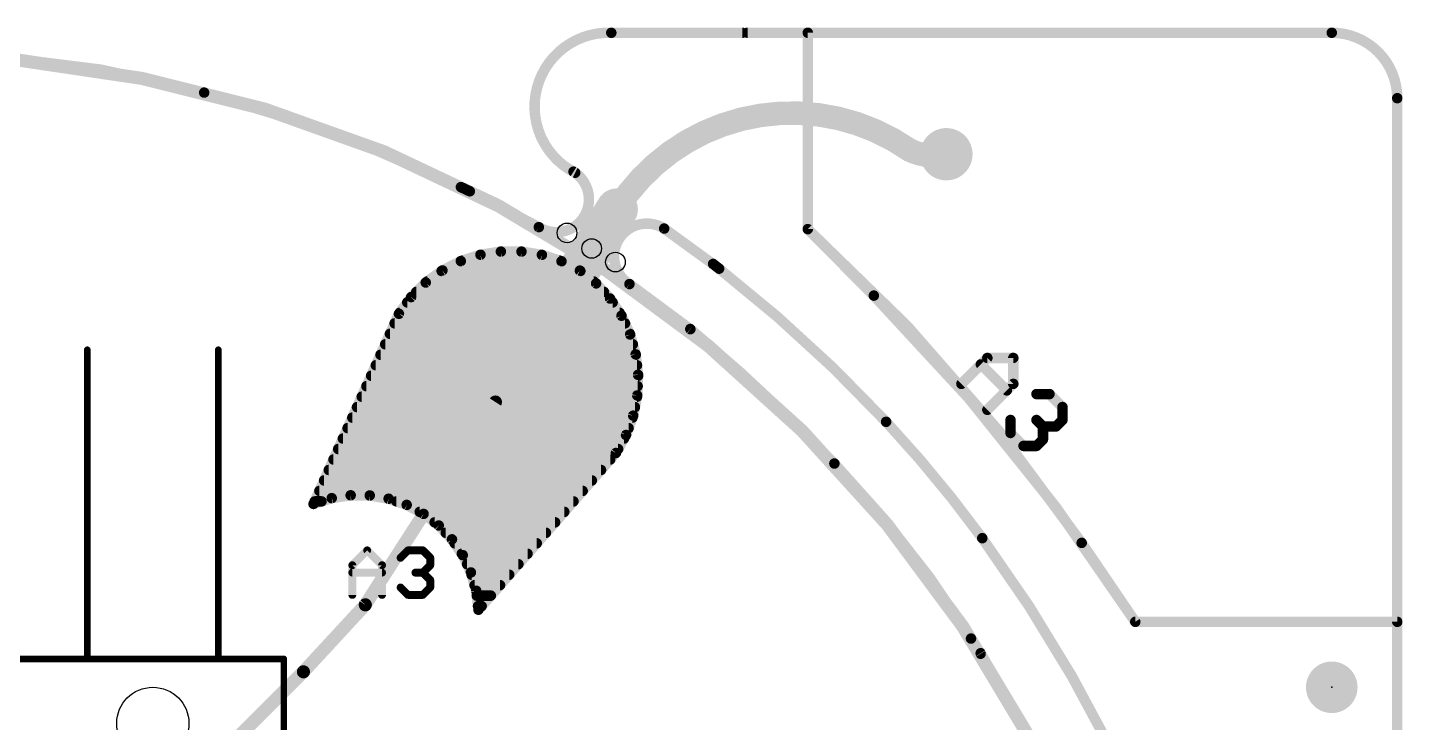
# Model space of a CAD drawing. Extents: x 0 to 107, y -24 to 80.
# Drawn here: x 33.13 to 59.79, y 66.63 to 80.11 of the extents above; entities that cross this region are included whole.
import ezdxf

# ---------------------------------------------------------------- set-up
doc = ezdxf.new("R2010")
doc.units = 0
for name, color, linetype in [('1', 12, 'CONTINUOUS'), ('16', 132, 'CONTINUOUS'), ('17', 110, 'CONTINUOUS'), ('18', 110, 'CONTINUOUS'), ('20', 53, 'CONTINUOUS'), ('21', 53, 'CONTINUOUS'), ('23', 53, 'CONTINUOUS'), ('51', 53, 'CONTINUOUS')]:
    doc.layers.add(name, color=color, linetype=linetype)

# ---------------------------------------------------------------- blocks, each defined once
blk = doc.blocks.new('ROUNDP')
at = {"const_width": 0.5}
blk.add_lwpolyline([(0, -0.25, 1), (0, 0.25, 1), (0, -0.25)], format="xyb", dxfattribs=at)
blk = doc.blocks.new('PIE')
at = {"const_width": 0.5}
blk.add_lwpolyline([(0, -0.25, 1), (0, 0.25, 1), (0, -0.25)], format="xyb", dxfattribs=at)
blk = doc.blocks.new('ROUNDV')
at = {"const_width": 0.5}
blk.add_lwpolyline([(0, -0.25, 1), (0, 0.25, 1), (0, -0.25)], format="xyb", dxfattribs=at)

msp = doc.modelspace()

# ---------------------------------------------------------------- linework, layer by layer
at = {"layer": '1'}
for points, const_width in [([(48.26, 76.2), (48.26, 80.01)], 0.2032), ([(48.26, 80.01), (58.42, 80.01)], 0.2032), ([(59.69, 78.74), (59.69, 68.58)], 0.2032), ([(43.8785, 75.4863), (44.5592, 76.5835)], 0.8128), ([(42.2039, 72.8449), (44.3459, 76.2533)], 0.4572), ([(44.3459, 76.2533), (43.8785, 75.4863)], 0.4572), ([(41.9132, 75.7025), (41.5324, 75.5793)], 0.2032), ([(42.3086, 75.7646), (41.9132, 75.7025)], 0.2032), ([(42.7088, 75.7641), (42.3086, 75.7646)], 0.2032), ([(43.104, 75.7009), (42.7088, 75.7641)], 0.2032), ([(43.4845, 75.5768), (43.104, 75.7009)], 0.2032), ([(41.1756, 75.3981), (40.8515, 75.1633)], 0.2032), ([(41.1605, 75.3872), (43.8502, 75.3872)], 0.2032), ([(41.5324, 75.5793), (41.1756, 75.3981)], 0.2032), ([(41.5666, 75.5904), (43.4427, 75.5904)], 0.2032), ([(43.8408, 75.3946), (43.4845, 75.5768)], 0.2032), ([(44.1548, 75.1465), (43.8408, 75.3946)], 0.2032), ([(40.8515, 75.1633), (40.5681, 74.8807)], 0.2032), ([(40.88, 75.184), (44.1073, 75.184)], 0.2032), ([(44.4261, 74.8522), (44.1548, 75.1465)], 0.2032), ([(40.5681, 74.8807), (40.3324, 74.5573)], 0.2032), ([(40.6684, 74.9808), (44.3075, 74.9808)], 0.2032), ([(44.648, 74.5192), (44.4261, 74.8522)], 0.2032), ([(40.3324, 74.5573), (38.6764, 70.8671)], 0.2032), ([(40.3449, 74.5744), (44.6112, 74.5744)], 0.2032), ([(40.493, 74.7776), (44.4758, 74.7776)], 0.2032), ([(40.2489, 74.3712), (44.716, 74.3712)], 0.2032), ([(44.8151, 74.1555), (44.648, 74.5192)], 0.2032), ([(40.1577, 74.168), (44.8093, 74.168)], 0.2032), ([(44.9232, 73.7702), (44.8151, 74.1555)], 0.2032), ([(39.9753, 73.7616), (44.9242, 73.7616)], 0.2032), ([(40.0665, 73.9648), (44.8686, 73.9648)], 0.2032), ([(44.9697, 73.3727), (44.9232, 73.7702)], 0.2032), ([(39.8841, 73.5584), (44.948, 73.5584)], 0.2032), ([(39.793, 73.3552), (44.969, 73.3552)], 0.2032), ([(44.9535, 72.9728), (44.9697, 73.3727)], 0.2032), ([(39.7018, 73.152), (44.9608, 73.152)], 0.2032), ([(44.875, 72.5803), (44.9535, 72.9728)], 0.2032), ([(39.5194, 72.7456), (44.908, 72.7456)], 0.2032), ([(39.6106, 72.9488), (44.9487, 72.9488)], 0.2032), ([(39.4282, 72.5424), (44.8609, 72.5424)], 0.2032), ([(44.736, 72.205), (44.875, 72.5803)], 0.2032), ([(39.337, 72.3392), (44.7856, 72.3392)], 0.2032), ([(44.54, 71.8561), (44.736, 72.205)], 0.2032), ([(39.1546, 71.9328), (44.583, 71.9328)], 0.2032), ([(39.2458, 72.136), (44.6972, 72.136)], 0.2032), ([(39.0634, 71.7296), (44.4291, 71.7296)], 0.2032), ([(41.8741, 68.8142), (44.54, 71.8561)], 0.2032), ([(38.9722, 71.5264), (44.251, 71.5264)], 0.2032), ([(38.7899, 71.12), (43.8949, 71.12)], 0.2032), ([(38.881, 71.3232), (44.0729, 71.3232)], 0.2032), ([(38.6764, 70.8671), (39.0295, 70.9802)], 0.2032), ([(38.6987, 70.9168), (38.8315, 70.9168)], 0.2032), ([(39.0295, 70.9802), (39.3961, 71.0355)], 0.2032), ([(39.3961, 71.0355), (39.7669, 71.0317)], 0.2032), ([(39.7669, 71.0317), (40.1323, 70.9688)], 0.2032), ([(40.1323, 70.9688), (40.483, 70.8485)], 0.2032), ([(40.284, 70.9168), (43.7168, 70.9168)], 0.2032), ([(40.483, 70.8485), (40.8101, 70.6738)], 0.2032), ([(40.7355, 70.7136), (43.5387, 70.7136)], 0.2032), ([(40.8101, 70.6738), (41.1051, 70.4491)], 0.2032), ([(41.0246, 70.5104), (43.3606, 70.5104)], 0.2032), ([(41.1051, 70.4491), (41.3605, 70.1804)], 0.2032), ([(41.24, 70.3072), (43.1825, 70.3072)], 0.2032), ([(41.3605, 70.1804), (41.5698, 69.8743)], 0.2032), ([(41.4127, 70.104), (43.0045, 70.104)], 0.2032), ([(54.61, 68.58), (53.5711, 70.1116)], 0.2032), ([(41.5517, 69.9008), (42.8264, 69.9008)], 0.2032), ([(41.5698, 69.8743), (41.7276, 69.5388)], 0.2032), ([(41.6529, 69.6976), (42.6483, 69.6976)], 0.2032), ([(41.7276, 69.5388), (41.8299, 69.1824)], 0.2032), ([(41.7403, 69.4944), (42.4702, 69.4944)], 0.2032), ([(41.7987, 69.2912), (42.2921, 69.2912)], 0.2032), ([(41.8299, 69.1824), (41.8741, 68.8142)], 0.2032), ([(41.8412, 69.088), (42.1141, 69.088)], 0.2032), ([(41.8656, 68.8848), (41.936, 68.8848)], 0.2032), ([(59.69, 68.58), (54.61, 68.58)], 0.2032)]:
    msp.add_lwpolyline(points, dxfattribs=dict(at, const_width=const_width))
for points, const_width in [([(48.3108, 80.01, 1), (48.2092, 80.01)], 0.1016), ([(48.26, 80.0608, 1), (48.26, 79.9592)], 0.1016), ([(59.69, 78.74, 0.4142), (58.42, 80.01)], 0.2032), ([(58.42, 80.0608, 1), (58.42, 79.9592)], 0.1016), ([(58.42, 79.9592, 1), (58.42, 80.0608)], 0.1016), ([(50.2336, 77.7342, 0.4278), (44.5592, 76.5835)], 0.4572), ([(59.7408, 78.74, 1), (59.6392, 78.74)], 0.1016), ([(59.6392, 78.74, 1), (59.7408, 78.74)], 0.1016), ([(50.2336, 77.7342, 0.1733), (50.9473, 77.6529)], 0.4572), ([(50.284, 77.8368, 1), (50.1832, 77.6316)], 0.2286), ([(50.1683, 77.6404, 1), (50.2989, 77.828)], 0.2286), ([(50.9733, 77.5416, 1), (50.9213, 77.7642)], 0.2286), ([(44.7319, 76.4764, 1), (44.3865, 76.6906)], 0.4064), ([(44.4625, 76.6444, 1), (44.6559, 76.5226)], 0.2286), ([(44.4435, 76.1938, 1), (44.2483, 76.3128)], 0.2286), ([(44.4427, 76.1925, 1), (44.2491, 76.3141)], 0.2286), ([(53.5711, 70.1116, 0.0607), (48.26, 76.2)], 0.2032), ([(48.294, 76.2378, 1), (48.226, 76.1622)], 0.1016), ([(48.2092, 76.2, 1), (48.3108, 76.2)], 0.1016), ([(41.9053, 75.7527, 1), (41.9211, 75.6523)], 0.1016), ([(41.9289, 75.6542, 1), (41.8976, 75.7508)], 0.1016), ([(42.3087, 75.8154, 1), (42.3085, 75.7138)], 0.1016), ([(42.3165, 75.7144, 1), (42.3007, 75.8148)], 0.1016), ([(42.7168, 75.8142, 1), (42.7008, 75.7139)], 0.1016), ([(42.7087, 75.7133, 1), (42.7089, 75.8149)], 0.1016), ([(43.1198, 75.7492, 1), (43.0882, 75.6526)], 0.1016), ([(43.096, 75.6508, 1), (43.112, 75.7511)], 0.1016), ([(43.7058, 75.5934, 1), (44.0512, 75.3792)], 0.4064), ([(41.1605, 75.438, 1), (41.1605, 75.3364)], 0.1016), ([(41.1526, 75.4434, 1), (41.1986, 75.3528)], 0.1016), ([(41.2054, 75.357, 1), (41.1458, 75.4393)], 0.1016), ([(41.5168, 75.6277, 1), (41.5481, 75.531)], 0.1016), ([(41.5554, 75.534, 1), (41.5094, 75.6246)], 0.1016), ([(41.5666, 75.6412, 1), (41.5666, 75.5396)], 0.1016), ([(43.5076, 75.622, 1), (43.4613, 75.5315)], 0.1016), ([(43.4427, 75.5396, 1), (43.4427, 75.6412)], 0.1016), ([(43.4687, 75.5285, 1), (43.5002, 75.6251)], 0.1016), ([(43.7809, 75.5458, 1), (43.9761, 75.4268)], 0.2286), ([(43.8723, 75.4345, 1), (43.8093, 75.3548)], 0.1016), ([(43.8177, 75.3494, 1), (43.8639, 75.4399)], 0.1016), ([(43.8502, 75.3364, 1), (43.8502, 75.438)], 0.1016), ([(40.8217, 75.2045, 1), (40.8813, 75.1222)], 0.1016), ([(40.8874, 75.1274, 1), (40.8156, 75.1993)], 0.1016), ([(40.88, 75.2348, 1), (40.88, 75.1332)], 0.1016), ([(44.1921, 75.1809, 1), (44.1174, 75.112)], 0.1016), ([(44.1073, 75.1332, 1), (44.1073, 75.2348)], 0.1016), ([(44.1233, 75.1066, 1), (44.1863, 75.1863)], 0.1016), ([(40.5322, 74.9167, 1), (40.604, 74.8448)], 0.1016), ([(40.6092, 74.8508, 1), (40.5271, 74.9107)], 0.1016), ([(40.6684, 75.0316, 1), (40.6684, 74.93)], 0.1016), ([(44.3075, 74.93, 1), (44.3075, 75.0316)], 0.1016), ([(44.4683, 74.8804, 1), (44.3838, 74.824)], 0.1016), ([(44.3887, 74.8178, 1), (44.4634, 74.8866)], 0.1016), ([(40.3788, 74.5365, 1), (40.2861, 74.5781)], 0.1016), ([(40.3449, 74.6252, 1), (40.3449, 74.5236)], 0.1016), ([(40.493, 74.8284, 1), (40.493, 74.7268)], 0.1016), ([(44.4758, 74.7268, 1), (44.4758, 74.8284)], 0.1016), ([(44.6112, 74.5236, 1), (44.6112, 74.6252)], 0.1016), ([(40.2489, 74.422, 1), (40.2489, 74.3204)], 0.1016), ([(40.2914, 74.5872, 1), (40.3735, 74.5274)], 0.1016), ([(44.6941, 74.5404, 1), (44.6018, 74.4979)], 0.1016), ([(44.6057, 74.491, 1), (44.6903, 74.5473)], 0.1016), ([(44.716, 74.3204, 1), (44.716, 74.422)], 0.1016), ([(40.1577, 74.2188, 1), (40.1577, 74.1172)], 0.1016), ([(44.864, 74.1692, 1), (44.7662, 74.1418)], 0.1016), ([(44.7689, 74.1343, 1), (44.8612, 74.1767)], 0.1016), ([(44.8093, 74.1172, 1), (44.8093, 74.2188)], 0.1016), ([(39.9753, 73.8124, 1), (39.9753, 73.7108)], 0.1016), ([(40.0665, 74.0156, 1), (40.0665, 73.914)], 0.1016), ([(44.8686, 73.914, 1), (44.8686, 74.0156)], 0.1016), ([(44.9737, 73.7761, 1), (44.8728, 73.7643)], 0.1016), ([(44.9242, 73.7108, 1), (44.9242, 73.8124)], 0.1016), ([(39.8841, 73.6092, 1), (39.8841, 73.5076)], 0.1016), ([(44.8743, 73.7564, 1), (44.9721, 73.7839)], 0.1016), ([(44.948, 73.5076, 1), (44.948, 73.6092)], 0.1016), ([(39.793, 73.406, 1), (39.793, 73.3044)], 0.1016), ([(45.0205, 73.3706, 1), (44.919, 73.3747)], 0.1016), ([(44.9193, 73.3668, 1), (45.0202, 73.3786)], 0.1016), ([(44.969, 73.3044, 1), (44.969, 73.406)], 0.1016), ([(39.7018, 73.2028, 1), (39.7018, 73.1012)], 0.1016), ([(45.0033, 72.9628, 1), (44.9037, 72.9827)], 0.1016), ([(44.9608, 73.1012, 1), (44.9608, 73.2028)], 0.1016), ([(39.5194, 72.7964, 1), (39.5194, 72.6948)], 0.1016), ([(39.6106, 72.9996, 1), (39.6106, 72.898)], 0.1016), ([(42.1071, 72.9057, 1), (42.3007, 72.784)], 0.2286), ([(44.9028, 72.9748, 1), (45.0043, 72.9707)], 0.1016), ([(44.908, 72.6948, 1), (44.908, 72.7964)], 0.1016), ([(44.9487, 72.898, 1), (44.9487, 72.9996)], 0.1016), ([(39.4282, 72.5932, 1), (39.4282, 72.4916)], 0.1016), ([(44.8251, 72.5903, 1), (44.9248, 72.5704)], 0.1016), ([(44.9226, 72.5627, 1), (44.8273, 72.598)], 0.1016), ([(44.8609, 72.4916, 1), (44.8609, 72.5932)], 0.1016), ([(39.337, 72.39, 1), (39.337, 72.2884)], 0.1016), ([(44.6883, 72.2227, 1), (44.7836, 72.1874)], 0.1016), ([(44.7803, 72.1802, 1), (44.6917, 72.2299)], 0.1016), ([(44.7856, 72.2884, 1), (44.7856, 72.39)], 0.1016), ([(39.1546, 71.9836, 1), (39.1546, 71.882)], 0.1016), ([(39.2458, 72.1868, 1), (39.2458, 72.0852)], 0.1016), ([(44.583, 71.882, 1), (44.583, 71.9836)], 0.1016), ([(44.6972, 72.0852, 1), (44.6972, 72.1868)], 0.1016), ([(39.0634, 71.7804, 1), (39.0634, 71.6788)], 0.1016), ([(44.4291, 71.6788, 1), (44.4291, 71.7804)], 0.1016), ([(44.4957, 71.881, 1), (44.5843, 71.8312)], 0.1016), ([(44.5782, 71.8226, 1), (44.5018, 71.8896)], 0.1016), ([(38.9722, 71.5772, 1), (38.9722, 71.4756)], 0.1016), ([(44.251, 71.4756, 1), (44.251, 71.5772)], 0.1016), ([(38.7899, 71.1708, 1), (38.7899, 71.0692)], 0.1016), ([(38.881, 71.374, 1), (38.881, 71.2724)], 0.1016), ([(43.8949, 71.0692, 1), (43.8949, 71.1708)], 0.1016), ([(44.0729, 71.2724, 1), (44.0729, 71.374)], 0.1016), ([(38.63, 70.8879, 1), (38.7227, 70.8463)], 0.1016), ([(38.6609, 70.9155, 1), (38.6919, 70.8187)], 0.1016), ([(38.6987, 70.9676, 1), (38.6987, 70.866)], 0.1016), ([(38.8315, 70.866, 1), (38.8315, 70.9676)], 0.1016), ([(39.0219, 71.0304, 1), (39.0371, 70.93)], 0.1016), ([(39.045, 70.9318, 1), (39.014, 71.0286)], 0.1016), ([(39.3966, 71.0863, 1), (39.3956, 70.9847)], 0.1016), ([(39.4037, 70.9853, 1), (39.3885, 71.0858)], 0.1016), ([(39.7755, 71.0818, 1), (39.7583, 70.9817)], 0.1016), ([(39.7664, 70.9809, 1), (39.7674, 71.0825)], 0.1016), ([(40.1488, 71.0169, 1), (40.1158, 70.9208)], 0.1016), ([(40.1237, 70.9188, 1), (40.1409, 71.0189)], 0.1016), ([(40.284, 70.9676, 1), (40.284, 70.866)], 0.1016), ([(40.507, 70.8933, 1), (40.4591, 70.8037)], 0.1016), ([(40.4665, 70.8004, 1), (40.4995, 70.8965)], 0.1016), ([(43.7168, 70.866, 1), (43.7168, 70.9676)], 0.1016), ([(40.7355, 70.7644, 1), (40.7355, 70.6628)], 0.1016), ([(40.8409, 70.7142, 1), (40.7793, 70.6333)], 0.1016), ([(40.7861, 70.629, 1), (40.834, 70.7186)], 0.1016), ([(43.5387, 70.6628, 1), (43.5387, 70.7644)], 0.1016), ([(41.0246, 70.5612, 1), (41.0246, 70.4596)], 0.1016), ([(41.1419, 70.4841, 1), (41.0683, 70.4141)], 0.1016), ([(41.0743, 70.4087, 1), (41.1359, 70.4896)], 0.1016), ([(41.24, 70.358, 1), (41.24, 70.2564)], 0.1016), ([(43.1825, 70.2564, 1), (43.1825, 70.358)], 0.1016), ([(43.3606, 70.4596, 1), (43.3606, 70.5612)], 0.1016), ([(41.4024, 70.209, 1), (41.3186, 70.1517)], 0.1016), ([(41.3237, 70.1454, 1), (41.3973, 70.2153)], 0.1016), ([(41.4127, 70.1548, 1), (41.4127, 70.0532)], 0.1016), ([(43.0045, 70.0532, 1), (43.0045, 70.1548)], 0.1016), ([(53.6131, 70.1401, 1), (53.5291, 70.0831)], 0.1016), ([(53.5291, 70.0831, 1), (53.6131, 70.1401)], 0.1016), ([(41.5517, 69.9516, 1), (41.5517, 69.85)], 0.1016), ([(41.6158, 69.8959, 1), (41.5238, 69.8527)], 0.1016), ([(41.5279, 69.8456, 1), (41.6117, 69.903)], 0.1016), ([(42.8264, 69.85, 1), (42.8264, 69.9516)], 0.1016), ([(41.6529, 69.7484, 1), (41.6529, 69.6468)], 0.1016), ([(41.7764, 69.5528, 1), (41.6788, 69.5247)], 0.1016), ([(41.6817, 69.5171, 1), (41.7736, 69.5604)], 0.1016), ([(41.7403, 69.5452, 1), (41.7403, 69.4436)], 0.1016), ([(42.4702, 69.4436, 1), (42.4702, 69.5452)], 0.1016), ([(42.6483, 69.6468, 1), (42.6483, 69.7484)], 0.1016), ([(41.7987, 69.342, 1), (41.7987, 69.2404)], 0.1016), ([(42.2921, 69.2404, 1), (42.2921, 69.342)], 0.1016), ([(41.8804, 69.1884, 1), (41.7795, 69.1763)], 0.1016), ([(41.7811, 69.1683, 1), (41.8788, 69.1964)], 0.1016), ([(41.8412, 69.1388, 1), (41.8412, 69.0372)], 0.1016), ([(42.1141, 69.0372, 1), (42.1141, 69.1388)], 0.1016), ([(41.8656, 68.9356, 1), (41.8656, 68.834)], 0.1016), ([(41.8359, 68.8477, 1), (41.9123, 68.7807)], 0.1016), ([(41.8237, 68.8082, 1), (41.9245, 68.8203)], 0.1016), ([(41.936, 68.834, 1), (41.936, 68.9356)], 0.1016), ([(54.61, 68.6308, 1), (54.61, 68.5292)], 0.1016), ([(54.568, 68.5515, 1), (54.652, 68.6085)], 0.1016), ([(59.6392, 68.58, 1), (59.7408, 68.58)], 0.1016), ([(59.69, 68.5292, 1), (59.69, 68.6308)], 0.1016)]:
    msp.add_lwpolyline(points, format="xyb", dxfattribs=dict(at, const_width=const_width))
at = {"layer": '16'}
for points, const_width in [([(48.26, 80.01), (48.26, 76.2)], 0.2032), ([(58.42, 80.01), (48.26, 80.01)], 0.2032), ([(59.69, 68.58), (59.69, 78.74)], 0.2032), ([(48.26, 76.2), (49.5402, 74.9097)], 0.2032), ([(41.5324, 75.5794), (41.9132, 75.7025)], 0.2032), ([(41.9132, 75.7025), (42.3086, 75.7646)], 0.2032), ([(42.3086, 75.7646), (42.7088, 75.7641)], 0.2032), ([(42.7088, 75.7641), (43.104, 75.701)], 0.2032), ([(43.104, 75.701), (43.4845, 75.5768)], 0.2032), ([(40.8515, 75.1634), (41.1756, 75.3982)], 0.2032), ([(41.1604, 75.3872), (43.8502, 75.3872)], 0.2032), ([(41.1756, 75.3982), (41.5324, 75.5794)], 0.2032), ([(41.5665, 75.5904), (43.4428, 75.5904)], 0.2032), ([(43.4845, 75.5768), (43.8408, 75.3946)], 0.2032), ([(43.8408, 75.3946), (44.1548, 75.1464)], 0.2032), ([(40.5681, 74.8808), (40.8515, 75.1634)], 0.2032), ([(40.88, 75.184), (44.1073, 75.184)], 0.2032), ([(44.1548, 75.1464), (44.426, 74.8522)], 0.2032), ([(40.3324, 74.5573), (40.5681, 74.8808)], 0.2032), ([(40.6684, 74.9808), (44.3075, 74.9808)], 0.2032), ([(44.426, 74.8522), (44.648, 74.5191)], 0.2032), ([(38.6764, 70.8671), (40.3324, 74.5573)], 0.2032), ([(40.3449, 74.5744), (44.6111, 74.5744)], 0.2032), ([(40.4929, 74.7776), (44.4757, 74.7776)], 0.2032), ([(40.2489, 74.3712), (44.7159, 74.3712)], 0.2032), ([(44.648, 74.5191), (44.815, 74.1555)], 0.2032), ([(40.1577, 74.168), (44.8093, 74.168)], 0.2032), ([(44.815, 74.1555), (44.9232, 73.7702)], 0.2032), ([(39.9753, 73.7616), (44.9242, 73.7616)], 0.2032), ([(40.0665, 73.9648), (44.8685, 73.9648)], 0.2032), ([(44.9232, 73.7702), (44.9697, 73.3727)], 0.2032), ([(39.8841, 73.5584), (44.948, 73.5584)], 0.2032), ([(39.7929, 73.3552), (44.969, 73.3552)], 0.2032), ([(44.9697, 73.3727), (44.9535, 72.9728)], 0.2032), ([(39.7018, 73.152), (44.9608, 73.152)], 0.2032), ([(44.9535, 72.9728), (44.8749, 72.5804)], 0.2032), ([(39.5194, 72.7456), (44.908, 72.7456)], 0.2032), ([(39.6106, 72.9488), (44.9487, 72.9488)], 0.2032), ([(39.6801, 68.9101), (42.2039, 72.8449)], 0.254), ([(39.4282, 72.5424), (44.8609, 72.5424)], 0.2032), ([(44.8749, 72.5804), (44.7359, 72.205)], 0.2032), ([(39.337, 72.3392), (44.7856, 72.3392)], 0.2032), ([(44.7359, 72.205), (44.54, 71.8561)], 0.2032), ([(39.1546, 71.9328), (44.583, 71.9328)], 0.2032), ([(39.2458, 72.136), (44.6972, 72.136)], 0.2032), ([(39.0634, 71.7296), (44.4291, 71.7296)], 0.2032), ([(44.54, 71.8561), (41.8741, 68.8142)], 0.2032), ([(38.9722, 71.5264), (44.251, 71.5264)], 0.2032), ([(38.7899, 71.12), (43.8949, 71.12)], 0.2032), ([(38.881, 71.3232), (44.0729, 71.3232)], 0.2032), ([(39.0295, 70.9802), (38.6764, 70.8671)], 0.2032), ([(38.6987, 70.9168), (38.8315, 70.9168)], 0.2032), ([(39.3961, 71.0355), (39.0295, 70.9802)], 0.2032), ([(39.7669, 71.0317), (39.3961, 71.0355)], 0.2032), ([(40.1323, 70.9688), (39.7669, 71.0317)], 0.2032), ([(40.483, 70.8485), (40.1323, 70.9688)], 0.2032), ([(40.284, 70.9168), (43.7168, 70.9168)], 0.2032), ([(40.8101, 70.6738), (40.483, 70.8485)], 0.2032), ([(40.7355, 70.7136), (43.5387, 70.7136)], 0.2032), ([(41.1051, 70.4491), (40.8101, 70.6738)], 0.2032), ([(41.0246, 70.5104), (43.3606, 70.5104)], 0.2032), ([(41.3605, 70.1804), (41.1051, 70.4491)], 0.2032), ([(41.24, 70.3072), (43.1825, 70.3072)], 0.2032), ([(41.5698, 69.8743), (41.3605, 70.1804)], 0.2032), ([(41.4127, 70.104), (43.0045, 70.104)], 0.2032), ([(41.5517, 69.9008), (42.8264, 69.9008)], 0.2032), ([(41.7276, 69.5388), (41.5698, 69.8743)], 0.2032), ([(41.6529, 69.6976), (42.6483, 69.6976)], 0.2032), ([(41.8299, 69.1824), (41.7276, 69.5388)], 0.2032), ([(41.7403, 69.4944), (42.4702, 69.4944)], 0.2032), ([(41.7987, 69.2912), (42.2921, 69.2912)], 0.2032), ([(41.8741, 68.8142), (41.8299, 69.1824)], 0.2032), ([(41.8413, 69.088), (42.1141, 69.088)], 0.2032), ([(38.48, 67.6101), (39.6801, 68.9101)], 0.254), ([(41.8656, 68.8848), (41.936, 68.8848)], 0.2032), ([(54.61, 68.58), (59.69, 68.58)], 0.2032), ([(35.4801, 64.6101), (38.48, 67.6101)], 0.254)]:
    msp.add_lwpolyline(points, dxfattribs=dict(at, const_width=const_width))
for points, const_width in [([(48.3108, 80.01, 1), (48.2092, 80.01)], 0.1016), ([(48.26, 80.0608, 1), (48.26, 79.9592)], 0.1016), ([(59.69, 78.74, 0.4142), (58.42, 80.01)], 0.2032), ([(58.42, 80.0608, 1), (58.42, 79.9592)], 0.1016), ([(58.42, 79.9592, 1), (58.42, 80.0608)], 0.1016), ([(55.4737, 54.6101, 0.4142), (30.48, 79.6037)], 0.254), ([(59.7408, 78.74, 1), (59.6392, 78.74)], 0.1016), ([(59.6392, 78.74, 1), (59.7408, 78.74)], 0.1016), ([(48.2961, 76.2358, 1), (48.2239, 76.1642)], 0.1016), ([(48.2092, 76.2, 1), (48.3108, 76.2)], 0.1016), ([(41.9053, 75.7527, 1), (41.9211, 75.6524)], 0.1016), ([(41.9288, 75.6542, 1), (41.8976, 75.7509)], 0.1016), ([(42.3086, 75.8154, 1), (42.3085, 75.7138)], 0.1016), ([(42.3165, 75.7144, 1), (42.3007, 75.8148)], 0.1016), ([(42.7168, 75.8143, 1), (42.7008, 75.7139)], 0.1016), ([(42.7087, 75.7133, 1), (42.7089, 75.8149)], 0.1016), ([(43.1198, 75.7493, 1), (43.0882, 75.6527)], 0.1016), ([(43.096, 75.6508, 1), (43.112, 75.7511)], 0.1016), ([(41.1604, 75.438, 1), (41.1604, 75.3364)], 0.1016), ([(41.1526, 75.4435, 1), (41.1986, 75.3529)], 0.1016), ([(41.2054, 75.357, 1), (41.1458, 75.4393)], 0.1016), ([(41.5168, 75.6277, 1), (41.5481, 75.531)], 0.1016), ([(41.5554, 75.5341, 1), (41.5094, 75.6247)], 0.1016), ([(41.5665, 75.6412, 1), (41.5665, 75.5396)], 0.1016), ([(43.5076, 75.622, 1), (43.4613, 75.5316)], 0.1016), ([(43.4428, 75.5396, 1), (43.4428, 75.6412)], 0.1016), ([(43.4687, 75.5285, 1), (43.5002, 75.6251)], 0.1016), ([(43.8723, 75.4345, 1), (43.8093, 75.3548)], 0.1016), ([(43.8177, 75.3494, 1), (43.8639, 75.4399)], 0.1016), ([(43.8502, 75.3364, 1), (43.8502, 75.438)], 0.1016), ([(40.8217, 75.2045, 1), (40.8813, 75.1222)], 0.1016), ([(40.8874, 75.1274, 1), (40.8156, 75.1993)], 0.1016), ([(40.88, 75.2348, 1), (40.88, 75.1332)], 0.1016), ([(44.1921, 75.1809, 1), (44.1174, 75.112)], 0.1016), ([(44.1073, 75.1332, 1), (44.1073, 75.2348)], 0.1016), ([(44.1233, 75.1066, 1), (44.1863, 75.1863)], 0.1016), ([(40.5322, 74.9167, 1), (40.604, 74.8448)], 0.1016), ([(40.6092, 74.8508, 1), (40.527, 74.9107)], 0.1016), ([(40.6684, 75.0316, 1), (40.6684, 74.93)], 0.1016), ([(44.3075, 74.93, 1), (44.3075, 75.0316)], 0.1016), ([(44.4683, 74.8804, 1), (44.3838, 74.824)], 0.1016), ([(44.3887, 74.8178, 1), (44.4634, 74.8866)], 0.1016), ([(54.61, 68.58, 0.0531), (49.5402, 74.9097)], 0.2032), ([(49.5763, 74.9455, 1), (49.5041, 74.8739)], 0.1016), ([(49.5041, 74.8739, 1), (49.5763, 74.9455)], 0.1016), ([(40.3788, 74.5365, 1), (40.2861, 74.5781)], 0.1016), ([(40.3449, 74.6252, 1), (40.3449, 74.5236)], 0.1016), ([(40.4929, 74.8284, 1), (40.4929, 74.7268)], 0.1016), ([(44.4757, 74.7268, 1), (44.4757, 74.8284)], 0.1016), ([(44.6111, 74.5236, 1), (44.6111, 74.6252)], 0.1016), ([(40.2489, 74.422, 1), (40.2489, 74.3204)], 0.1016), ([(40.2914, 74.5872, 1), (40.3735, 74.5274)], 0.1016), ([(44.6941, 74.5403, 1), (44.6018, 74.4979)], 0.1016), ([(44.6057, 74.491, 1), (44.6902, 74.5473)], 0.1016), ([(44.7159, 74.3204, 1), (44.7159, 74.422)], 0.1016), ([(40.1577, 74.2188, 1), (40.1577, 74.1172)], 0.1016), ([(44.8639, 74.1692, 1), (44.7661, 74.1417)], 0.1016), ([(44.7689, 74.1343, 1), (44.8612, 74.1767)], 0.1016), ([(44.8093, 74.1172, 1), (44.8093, 74.2188)], 0.1016), ([(39.9753, 73.8124, 1), (39.9753, 73.7108)], 0.1016), ([(40.0665, 74.0156, 1), (40.0665, 73.914)], 0.1016), ([(44.8685, 73.914, 1), (44.8685, 74.0156)], 0.1016), ([(44.9736, 73.7761, 1), (44.8727, 73.7642)], 0.1016), ([(44.9242, 73.7108, 1), (44.9242, 73.8124)], 0.1016), ([(39.8841, 73.6092, 1), (39.8841, 73.5076)], 0.1016), ([(44.8743, 73.7564, 1), (44.9721, 73.7839)], 0.1016), ([(44.948, 73.5076, 1), (44.948, 73.6092)], 0.1016), ([(39.7929, 73.406, 1), (39.7929, 73.3044)], 0.1016), ([(45.0205, 73.3706, 1), (44.9189, 73.3747)], 0.1016), ([(44.9192, 73.3667, 1), (45.0202, 73.3786)], 0.1016), ([(44.969, 73.3044, 1), (44.969, 73.406)], 0.1016), ([(39.7018, 73.2028, 1), (39.7018, 73.1012)], 0.1016), ([(45.0033, 72.9628, 1), (44.9037, 72.9827)], 0.1016), ([(44.9608, 73.1012, 1), (44.9608, 73.2028)], 0.1016), ([(39.5194, 72.7964, 1), (39.5194, 72.6948)], 0.1016), ([(39.6106, 72.9996, 1), (39.6106, 72.898)], 0.1016), ([(42.2573, 72.8106, 1), (42.1504, 72.8791)], 0.127), ([(44.9027, 72.9748, 1), (45.0042, 72.9707)], 0.1016), ([(44.908, 72.6948, 1), (44.908, 72.7964)], 0.1016), ([(44.9487, 72.898, 1), (44.9487, 72.9996)], 0.1016), ([(39.4282, 72.5932, 1), (39.4282, 72.4916)], 0.1016), ([(44.8251, 72.5903, 1), (44.9247, 72.5704)], 0.1016), ([(44.9226, 72.5627, 1), (44.8273, 72.598)], 0.1016), ([(44.8609, 72.4916, 1), (44.8609, 72.5932)], 0.1016), ([(39.337, 72.39, 1), (39.337, 72.2884)], 0.1016), ([(44.6883, 72.2227, 1), (44.7836, 72.1874)], 0.1016), ([(44.7802, 72.1802, 1), (44.6917, 72.2299)], 0.1016), ([(44.7856, 72.2884, 1), (44.7856, 72.39)], 0.1016), ([(39.1546, 71.9836, 1), (39.1546, 71.882)], 0.1016), ([(39.2458, 72.1868, 1), (39.2458, 72.0852)], 0.1016), ([(44.583, 71.882, 1), (44.583, 71.9836)], 0.1016), ([(44.6972, 72.0852, 1), (44.6972, 72.1868)], 0.1016), ([(39.0634, 71.7804, 1), (39.0634, 71.6788)], 0.1016), ([(44.4291, 71.6788, 1), (44.4291, 71.7804)], 0.1016), ([(44.4957, 71.881, 1), (44.5843, 71.8312)], 0.1016), ([(44.5782, 71.8226, 1), (44.5018, 71.8896)], 0.1016), ([(38.9722, 71.5772, 1), (38.9722, 71.4756)], 0.1016), ([(44.251, 71.4756, 1), (44.251, 71.5772)], 0.1016), ([(38.7899, 71.1708, 1), (38.7899, 71.0692)], 0.1016), ([(38.881, 71.374, 1), (38.881, 71.2724)], 0.1016), ([(43.8949, 71.0692, 1), (43.8949, 71.1708)], 0.1016), ([(44.0729, 71.2724, 1), (44.0729, 71.374)], 0.1016), ([(38.63, 70.8879, 1), (38.7227, 70.8463)], 0.1016), ([(38.6609, 70.9155, 1), (38.6919, 70.8187)], 0.1016), ([(38.6987, 70.9676, 1), (38.6987, 70.866)], 0.1016), ([(38.8315, 70.866, 1), (38.8315, 70.9676)], 0.1016), ([(39.0219, 71.0304, 1), (39.0371, 70.93)], 0.1016), ([(39.045, 70.9318, 1), (39.014, 71.0286)], 0.1016), ([(39.3966, 71.0863, 1), (39.3956, 70.9847)], 0.1016), ([(39.4037, 70.9853, 1), (39.3885, 71.0858)], 0.1016), ([(39.7755, 71.0818, 1), (39.7583, 70.9817)], 0.1016), ([(39.7664, 70.9809, 1), (39.7674, 71.0825)], 0.1016), ([(40.1488, 71.0169, 1), (40.1158, 70.9208)], 0.1016), ([(40.1237, 70.9188, 1), (40.1409, 71.0189)], 0.1016), ([(40.284, 70.9676, 1), (40.284, 70.866)], 0.1016), ([(40.507, 70.8933, 1), (40.4591, 70.8037)], 0.1016), ([(40.4665, 70.8004, 1), (40.4995, 70.8965)], 0.1016), ([(43.7168, 70.866, 1), (43.7168, 70.9676)], 0.1016), ([(40.7355, 70.7644, 1), (40.7355, 70.6628)], 0.1016), ([(40.8409, 70.7142, 1), (40.7793, 70.6333)], 0.1016), ([(40.7861, 70.629, 1), (40.834, 70.7186)], 0.1016), ([(43.5387, 70.6628, 1), (43.5387, 70.7644)], 0.1016), ([(41.0246, 70.5612, 1), (41.0246, 70.4596)], 0.1016), ([(41.1419, 70.4841, 1), (41.0683, 70.4141)], 0.1016), ([(41.0743, 70.4087, 1), (41.1359, 70.4896)], 0.1016), ([(41.24, 70.358, 1), (41.24, 70.2564)], 0.1016), ([(43.1825, 70.2564, 1), (43.1825, 70.358)], 0.1016), ([(43.3606, 70.4596, 1), (43.3606, 70.5612)], 0.1016), ([(41.4024, 70.209, 1), (41.3186, 70.1517)], 0.1016), ([(41.3237, 70.1454, 1), (41.3973, 70.2153)], 0.1016), ([(41.4127, 70.1548, 1), (41.4127, 70.0532)], 0.1016), ([(43.0045, 70.0532, 1), (43.0045, 70.1548)], 0.1016), ([(41.5517, 69.9516, 1), (41.5517, 69.85)], 0.1016), ([(41.6158, 69.8959, 1), (41.5238, 69.8527)], 0.1016), ([(41.5279, 69.8456, 1), (41.6117, 69.903)], 0.1016), ([(42.8264, 69.85, 1), (42.8264, 69.9516)], 0.1016), ([(41.6529, 69.7484, 1), (41.6529, 69.6468)], 0.1016), ([(41.7764, 69.5528, 1), (41.6788, 69.5247)], 0.1016), ([(41.6817, 69.5171, 1), (41.7736, 69.5604)], 0.1016), ([(41.7403, 69.5452, 1), (41.7403, 69.4436)], 0.1016), ([(42.4702, 69.4436, 1), (42.4702, 69.5452)], 0.1016), ([(42.6483, 69.6468, 1), (42.6483, 69.7484)], 0.1016), ([(41.7987, 69.342, 1), (41.7987, 69.2404)], 0.1016), ([(42.2921, 69.2404, 1), (42.2921, 69.342)], 0.1016), ([(41.8804, 69.1884, 1), (41.7795, 69.1763)], 0.1016), ([(41.7811, 69.1683, 1), (41.8788, 69.1964)], 0.1016), ([(41.8413, 69.1388, 1), (41.8413, 69.0372)], 0.1016), ([(42.1141, 69.0372, 1), (42.1141, 69.1388)], 0.1016), ([(39.6267, 68.9444, 1), (39.7335, 68.8758)], 0.127), ([(39.7268, 68.867, 1), (39.6334, 68.9532)], 0.127), ([(41.8656, 68.9356, 1), (41.8656, 68.834)], 0.1016), ([(41.8359, 68.8477, 1), (41.9123, 68.7807)], 0.1016), ([(41.8237, 68.8082, 1), (41.9245, 68.8203)], 0.1016), ([(41.936, 68.834, 1), (41.936, 68.9356)], 0.1016), ([(54.61, 68.6308, 1), (54.61, 68.5292)], 0.1016), ([(54.5672, 68.5526, 1), (54.6528, 68.6074)], 0.1016), ([(59.6392, 68.58, 1), (59.7408, 68.58)], 0.1016), ([(59.69, 68.5292, 1), (59.69, 68.6308)], 0.1016), ([(38.5249, 67.5652, 1), (38.4351, 67.655)], 0.127), ([(38.4333, 67.6532, 1), (38.5267, 67.567)], 0.127)]:
    msp.add_lwpolyline(points, format="xyb", dxfattribs=dict(at, const_width=const_width))
at = {"layer": '20'}
for points, const_width in [([(44.45, 80.01, 0.8042), (43.749, 77.2948)], 0.2032), ([(44.45, 80.0608, 1), (44.45, 79.9592)], 0.1016), ([(44.4481, 79.9592, 1), (44.4519, 80.0608)], 0.1016), ([(46.99, 79.9592, 1), (46.99, 80.0608)], 0.1016), ([(47.0916, 80.0608, 1), (47.0916, 79.9592)], 0.1016), ([(59.69, 78.74, 0.4142), (58.42, 80.01)], 0.2032), ([(58.42, 80.0608, 1), (58.42, 79.9592)], 0.1016), ([(58.42, 79.9592, 1), (58.42, 80.0608)], 0.1016), ([(36.5557, 78.8492, 0.0714), (30.4571, 79.6087)], 0.2032), ([(41.5341, 77.0153, 0.0433), (36.5557, 78.8492)], 0.2032), ([(36.5691, 78.8982, 1), (36.5423, 78.8002)], 0.1016), ([(36.5423, 78.8002, 1), (36.5691, 78.8982)], 0.1016), ([(59.7408, 78.74, 1), (59.6392, 78.74)], 0.1016), ([(59.6392, 78.74, 1), (59.7408, 78.74)], 0.1016), ([(43.045, 76.2378, 1), (43.718, 77.3148)], 0.2032), ([(43.7449, 77.3579, 1), (43.6911, 77.2717)], 0.1016), ([(43.726, 77.2495, 1), (43.772, 77.3401)], 0.1016), ([(41.5557, 77.0613, 1), (41.5125, 76.9693)], 0.1016), ([(41.5125, 76.9693, 1), (41.5557, 77.0613)], 0.1016), ([(41.7128, 76.9892, 1), (41.6658, 76.899)], 0.1016), ([(41.6852, 76.8881, 1), (41.7284, 76.9801)], 0.1016), ([(43.0719, 76.2809, 1), (43.0181, 76.1947)], 0.1016), ([(43.0215, 76.1927, 1), (43.0685, 76.2829)], 0.1016), ([(45.4752, 76.2109, 1.0001), (44.8021, 75.1338)], 0.2032), ([(45.5051, 76.252, 1), (45.4453, 76.1698)], 0.1016), ([(45.4483, 76.1678, 1), (45.5021, 76.254)], 0.1016), ([(46.4549, 75.5644, 1), (46.3923, 75.4844)], 0.1016), ([(46.3816, 75.4883, 1), (46.4414, 75.5705)], 0.1016), ([(49.7789, 72.4611, 0.039), (46.5404, 75.4329)], 0.2032), ([(46.5717, 75.4729, 1), (46.5091, 75.3929)], 0.1016), ([(46.5091, 75.3929, 1), (46.5717, 75.4729)], 0.1016), ([(44.8324, 75.1746, 1), (44.7718, 75.093)], 0.1016), ([(44.7752, 75.0907, 1), (44.829, 75.1769)], 0.1016), ([(48.7756, 71.6509, 0.028), (45.9816, 74.262)], 0.2032), ([(46.0142, 74.301, 1), (45.949, 74.223)], 0.1016), ([(45.9529, 74.2172, 1), (46.0135, 74.2988)], 0.1016), ([(51.6433, 70.2031, 0.0301), (49.7789, 72.4611)], 0.2032), ([(49.8161, 72.4957, 1), (49.7417, 72.4265)], 0.1016), ([(49.7417, 72.4265, 1), (49.8161, 72.4957)], 0.1016), ([(51.4248, 68.2549, 0.0504), (48.7756, 71.6509)], 0.2032), ([(48.8123, 71.686, 1), (48.7389, 71.6158)], 0.1016), ([(48.7389, 71.6158, 1), (48.8123, 71.686)], 0.1016), ([(54.1376, 66.1162, 0.0411), (51.6433, 70.2031)], 0.2032), ([(51.6843, 70.233, 1), (51.6023, 70.1732)], 0.1016), ([(51.6023, 70.1732, 1), (51.6843, 70.233)], 0.1016), ([(51.4678, 68.282, 1), (51.3818, 68.2278)], 0.1016), ([(51.3818, 68.2278, 1), (51.4678, 68.282)], 0.1016), ([(55.4736, 54.6354, 0.1435), (51.6128, 67.9704)], 0.2032), ([(51.6557, 67.9977, 1), (51.5699, 67.9431)], 0.1016), ([(51.5673, 67.9331, 1), (51.6533, 67.9873)], 0.1016)]:
    msp.add_lwpolyline(points, format="xyb", dxfattribs=dict(at, const_width=const_width))
at = {"layer": '20', "const_width": 0.2032}
for points in [[(46.99, 80.01), (44.45, 80.01)], [(47.0916, 80.01), (58.42, 80.01)], [(59.69, 1.27), (59.69, 78.74)], [(41.7068, 76.9341), (41.5341, 77.0153)], [(41.6893, 76.9441), (43.045, 76.2378)], [(45.4752, 76.2109), (46.4115, 75.5294)], [(46.4236, 75.5244), (46.5404, 75.4329)], [(45.9832, 74.258), (44.8021, 75.1338)], [(51.6103, 67.9602), (51.4248, 68.2549)]]:
    msp.add_lwpolyline(points, dxfattribs=at)
at = {"layer": '20'}
for centre, radius in [((43.5915, 76.1263), 0.1905), ((44.069, 75.8241), 0.1905), ((44.5313, 75.5599), 0.1905), ((35.56, 66.6102), 0.7)]:
    msp.add_circle(centre, radius, dxfattribs=at)
at = {"layer": '21'}
for points, const_width in [([(51.2385, 73.1972), (51.7418, 73.7005)], 0.2032), ([(51.616, 73.5746), (52.1193, 73.0713)], 0.2032), ([(51.7418, 73.7005), (52.2451, 73.7005)], 0.2032), ([(52.2451, 73.7005), (52.2451, 73.1972)], 0.2032), ([(52.2451, 73.1972), (51.7418, 72.6938)], 0.2032), ([(52.6945, 72.9994), (52.9462, 72.9994)], 0.2032), ([(52.9462, 72.9994), (53.1978, 72.7478)], 0.2032), ([(53.1978, 72.7478), (53.1978, 72.4961)], 0.2032), ([(52.1912, 72.2444), (52.1912, 72.4961)], 0.2032), ([(52.8203, 72.3703), (52.6945, 72.4961)], 0.2032), ([(53.1978, 72.4961), (53.072, 72.3703)], 0.2032), ([(52.4429, 71.9928), (52.1912, 72.2444)], 0.2032), ([(53.072, 72.3703), (52.8203, 72.3703)], 0.2032), ([(52.8203, 72.3703), (52.8203, 72.1186)], 0.2032), ([(52.6945, 71.9928), (52.4429, 71.9928)], 0.2032), ([(52.8203, 72.1186), (52.6945, 71.9928)], 0.2032), ([(39.4283, 69.6785), (39.7164, 69.9666)], 0.1524), ([(39.7164, 69.9666), (40.0045, 69.6785)], 0.1524), ([(40.3638, 69.8226), (40.5079, 69.9666)], 0.1524), ([(40.5079, 69.9666), (40.796, 69.9666)], 0.1524), ([(40.796, 69.9666), (40.94, 69.8226)], 0.1524), ([(40.94, 69.8226), (40.94, 69.6785)], 0.1524), ([(39.4283, 69.1023), (39.4283, 69.6785)], 0.1524), ([(39.4283, 69.5345), (40.0045, 69.5345)], 0.1524), ([(40.0045, 69.6785), (40.0045, 69.1023)], 0.1524), ([(40.796, 69.5345), (40.6519, 69.5345)], 0.1524), ([(40.94, 69.6785), (40.796, 69.5345)], 0.1524), ([(40.796, 69.5345), (40.94, 69.3904)], 0.1524), ([(40.5079, 69.1023), (40.3638, 69.2464)], 0.1524), ([(40.94, 69.2464), (40.796, 69.1023)], 0.1524), ([(40.94, 69.3904), (40.94, 69.2464)], 0.1524), ([(40.796, 69.1023), (40.5079, 69.1023)], 0.1524)]:
    msp.add_lwpolyline(points, dxfattribs=dict(at, const_width=const_width))
for points, const_width in [([(51.6519, 73.6106, 1), (51.58, 73.5387)], 0.1016), ([(51.7418, 73.7513, 1), (51.7418, 73.6497)], 0.1016), ([(51.7777, 73.6646, 1), (51.7059, 73.7364)], 0.1016), ([(52.2959, 73.7005, 1), (52.1943, 73.7005)], 0.1016), ([(52.2451, 73.6497, 1), (52.2451, 73.7513)], 0.1016), ([(51.2026, 73.2331, 1), (51.2744, 73.1612)], 0.1016), ([(52.0834, 73.0354, 1), (52.1552, 73.1072)], 0.1016), ([(52.1943, 73.1972, 1), (52.2959, 73.1971)], 0.1016), ([(52.281, 73.1612, 1), (52.2092, 73.2331)], 0.1016), ([(52.6945, 73.0502, 1), (52.6945, 72.9486)], 0.1016), ([(52.9821, 73.0353, 1), (52.9103, 72.9635)], 0.1016), ([(52.9462, 72.9486, 1), (52.9462, 73.0502)], 0.1016), ([(53.2486, 72.7477, 1), (53.147, 72.7478)], 0.1016), ([(53.1619, 72.7118, 1), (53.2338, 72.7837)], 0.1016), ([(51.7059, 72.7297, 1), (51.7777, 72.6579)], 0.1016), ([(52.242, 72.4961, 1), (52.1404, 72.4961)], 0.1016), ([(52.7304, 72.532, 1), (52.6586, 72.4602)], 0.1016), ([(53.147, 72.4961, 1), (53.2486, 72.4961)], 0.1016), ([(53.2338, 72.4602, 1), (53.1619, 72.532)], 0.1016), ([(52.2271, 72.2803, 1), (52.1553, 72.2085)], 0.1016), ([(52.1404, 72.2444, 1), (52.242, 72.2444)], 0.1016), ([(52.8203, 72.4211, 1), (52.8203, 72.3195)], 0.1016), ([(52.8711, 72.3703, 1), (52.7695, 72.3703)], 0.1016), ([(52.7844, 72.3343, 1), (52.8563, 72.4062)], 0.1016), ([(53.0361, 72.4062, 1), (53.1079, 72.3343)], 0.1016), ([(53.072, 72.3195, 1), (53.072, 72.4211)], 0.1016), ([(52.4429, 72.0436, 1), (52.4429, 71.942)], 0.1016), ([(52.4069, 71.9568, 1), (52.4788, 72.0287)], 0.1016), ([(52.6586, 72.0287, 1), (52.7304, 71.9568)], 0.1016), ([(52.6945, 71.942, 1), (52.6945, 72.0436)], 0.1016), ([(52.7695, 72.1186, 1), (52.8711, 72.1186)], 0.1016), ([(52.8563, 72.0827, 1), (52.7844, 72.1545)], 0.1016), ([(39.7434, 69.9936, 1), (39.6895, 69.9397)], 0.0762), ([(39.7434, 69.9397, 1), (39.6895, 69.9936)], 0.0762), ([(40.3369, 69.8495, 1), (40.3908, 69.7956)], 0.0762), ([(40.5079, 70.0047, 1), (40.5079, 69.9285)], 0.0762), ([(40.5348, 69.9397, 1), (40.4809, 69.9936)], 0.0762), ([(40.8229, 69.9936, 1), (40.769, 69.9397)], 0.0762), ([(40.796, 69.9285, 1), (40.796, 70.0047)], 0.0762), ([(40.9781, 69.8226, 1), (40.9019, 69.8226)], 0.0762), ([(40.9131, 69.7956, 1), (40.967, 69.8495)], 0.0762), ([(39.4664, 69.6785, 1), (39.3902, 69.6785)], 0.0762), ([(39.4014, 69.7055, 1), (39.4552, 69.6516)], 0.0762), ([(39.4283, 69.5726, 1), (39.4283, 69.4964)], 0.0762), ([(40.0426, 69.6785, 1), (39.9664, 69.6785)], 0.0762), ([(39.9776, 69.6516, 1), (40.0315, 69.7055)], 0.0762), ([(40.0045, 69.4964, 1), (40.0045, 69.5726)], 0.0762), ([(40.6519, 69.5726, 1), (40.6519, 69.4964)], 0.0762), ([(40.8229, 69.5614, 1), (40.769, 69.5075)], 0.0762), ([(40.769, 69.5614, 1), (40.8229, 69.5075)], 0.0762), ([(40.796, 69.4964, 1), (40.796, 69.5726)], 0.0762), ([(40.9019, 69.6785, 1), (40.9781, 69.6785)], 0.0762), ([(40.967, 69.6516, 1), (40.9131, 69.7055)], 0.0762), ([(40.3908, 69.2733, 1), (40.3369, 69.2194)], 0.0762), ([(40.9781, 69.3904, 1), (40.9019, 69.3904)], 0.0762), ([(40.9131, 69.3635, 1), (40.967, 69.4174)], 0.0762), ([(40.967, 69.2194, 1), (40.9131, 69.2733)], 0.0762), ([(39.3902, 69.1023, 1), (39.4664, 69.1023)], 0.0762), ([(39.9664, 69.1023, 1), (40.0426, 69.1023)], 0.0762), ([(40.5079, 69.1404, 1), (40.5079, 69.0642)], 0.0762), ([(40.4809, 69.0754, 1), (40.5348, 69.1292)], 0.0762), ([(40.769, 69.1292, 1), (40.8229, 69.0754)], 0.0762), ([(40.796, 69.0642, 1), (40.796, 69.1404)], 0.0762), ([(40.9019, 69.2464, 1), (40.9781, 69.2464)], 0.0762)]:
    msp.add_lwpolyline(points, format="xyb", dxfattribs=dict(at, const_width=const_width))
at = {"layer": '23'}
for p in [(42.2201, 72.8701), (58.42, 67.31)]:
    msp.add_point(p, dxfattribs=at)
at = {"layer": '51', "const_width": 0.0635}
for points in [[(34.3218, 73.8602, 1), (34.2582, 73.8602)], [(36.8618, 73.8602, 1), (36.7982, 73.8602)], [(34.2582, 67.8602, 1), (34.3218, 67.8602)], [(34.29, 67.892, 1), (34.29, 67.8285)], [(34.29, 67.8285, 1), (34.29, 67.892)], [(36.7982, 67.8602, 1), (36.8618, 67.8602)], [(36.83, 67.892, 1), (36.83, 67.8285)], [(36.83, 67.8285, 1), (36.83, 67.892)], [(38.1318, 67.8602, 1), (38.0682, 67.8602)], [(38.1, 67.8285, 1), (38.1, 67.892)]]:
    msp.add_lwpolyline(points, format="xyb", dxfattribs=at)
at = {"layer": '51', "const_width": 0.127}
for points in [[(34.29, 67.8602), (34.29, 73.8602)], [(36.83, 67.8602), (36.83, 73.8602)], [(34.29, 67.8602), (31.75, 67.8602)], [(36.83, 67.8602), (34.29, 67.8602)], [(38.1, 67.8602), (36.83, 67.8602)], [(38.1, 65.3602), (38.1, 67.8602)]]:
    msp.add_lwpolyline(points, dxfattribs=at)

# ---------------------------------------------------------------- block references
at = {"layer": '1'}
msp.add_blockref('PIE', (58.42, 67.31), dxfattribs=at)
at = {"layer": '17', "xscale": 4.064, "yscale": 4.064, "rotation": 237.3}
msp.add_blockref('ROUNDP', (42.2039, 72.8449), dxfattribs=at)
msp.add_blockref('ROUNDP', (42.2039, 72.8449), dxfattribs=at)
at = {"layer": '18', "xscale": 1.016, "yscale": 1.016}
msp.add_blockref('ROUNDV', (50.9473, 77.6529), dxfattribs=at)
msp.add_blockref('ROUNDV', (50.9473, 77.6529), dxfattribs=at)

doc.saveas('drawing.dxf')
